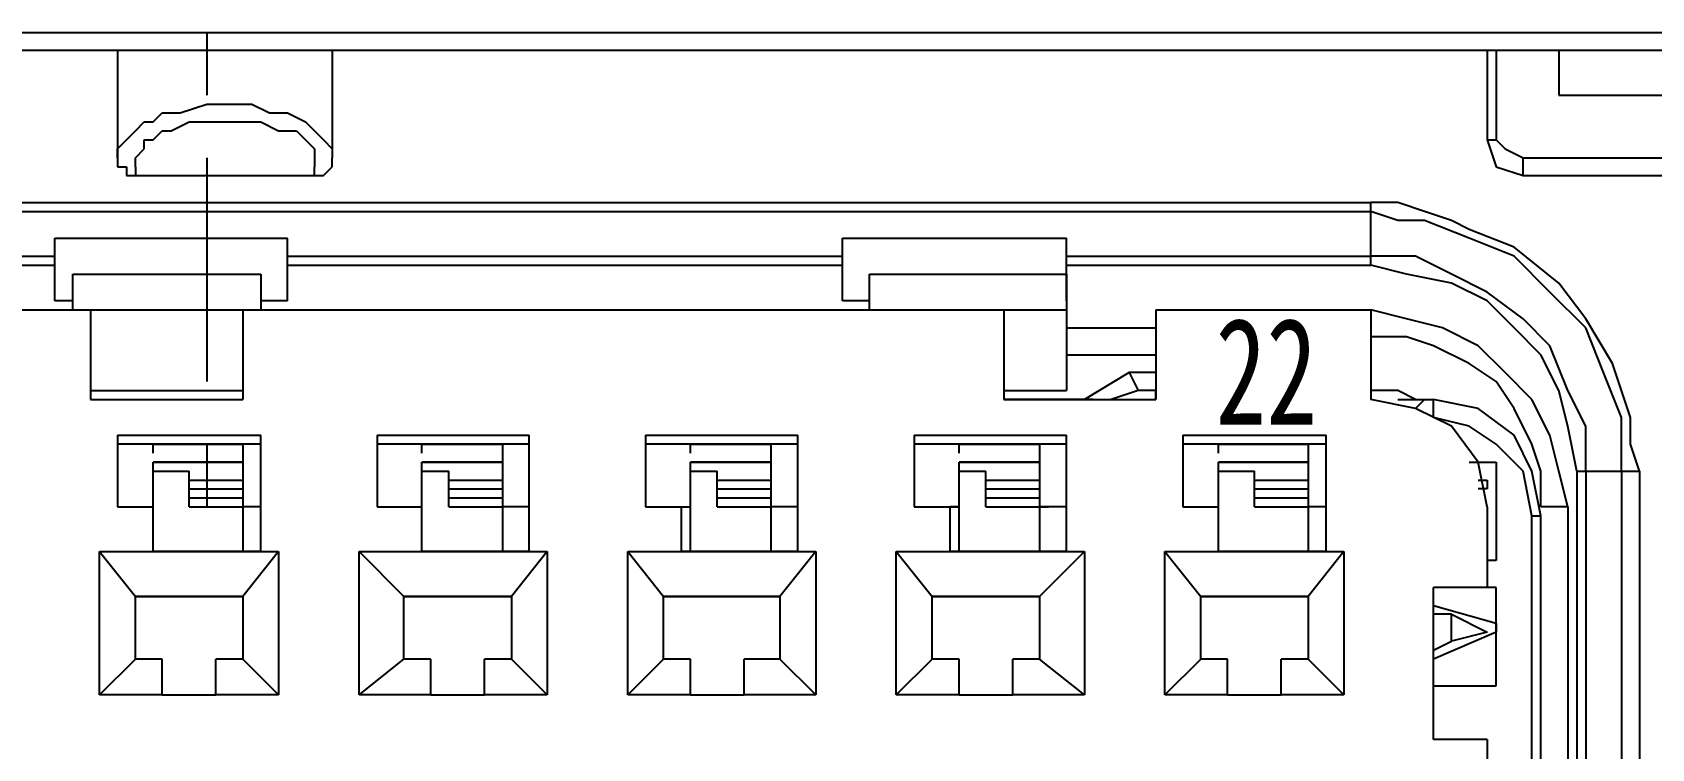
# Model space of a CAD drawing. Header units: inches. Extents: x 47316 to 59086, y 3141 to 11743.
# Drawn here: x 57680.42 to 57710.8, y 7317.56 to 7331 of the extents above; entities that cross this region are included whole.
import ezdxf

# ---------------------------------------------------------------- set-up
doc = ezdxf.new("R2010")
doc.units = ezdxf.units.IN
doc.header["$MEASUREMENT"] = 0
doc.styles.add('MtX_FangSong_GB2312', font='')
doc.styles.get("Standard").update_dxf_attribs({"font": ''})
doc.styles.get('MtX_FangSong_GB2312').set_extended_font_data('FangSong_GB2312')
doc.styles.get('Standard').set_extended_font_data('SimSun')
doc.linetypes.add('_VeSys_Busbar', pattern='A,0.0001,-0.125,["=",Standard,S=0.35,R=0,X=-0.15,Y=-0.175],-0.125', length=0.2501)

msp = doc.modelspace()

# ---------------------------------------------------------------- linework, layer by layer
at = {"color": 0, "linetype": 'Continuous', "lineweight": -3}
for p, q in [((57653.284, 7330.997), (57713.428, 7330.997)), ((57683.692, 7330.997), (57683.692, 7329.821)), ((57653.62, 7330.661), (57712.924, 7330.661)), ((57682.012, 7330.661), (57682.012, 7328.645)), ((57686.044, 7330.661), (57686.044, 7328.645)), ((57707.716, 7330.661), (57707.716, 7328.981)), ((57707.884, 7330.661), (57707.884, 7328.981)), ((57709.06, 7330.661), (57709.06, 7329.821)), ((57709.06, 7329.821), (57712.924, 7329.821)), ((57682.684, 7329.317), (57682.852, 7329.485)), ((57682.852, 7329.485), (57682.852, 7329.485)), ((57682.852, 7329.485), (57683.188, 7329.485)), ((57683.188, 7329.485), (57683.692, 7329.653)), ((57683.188, 7329.485), (57683.188, 7329.485)), ((57683.692, 7329.653), (57684.028, 7329.653)), ((57684.028, 7329.653), (57684.532, 7329.653)), ((57684.532, 7329.653), (57684.868, 7329.485)), ((57684.868, 7329.485), (57684.868, 7329.485)), ((57684.868, 7329.485), (57685.204, 7329.485)), ((57685.204, 7329.485), (57685.204, 7329.485)), ((57685.204, 7329.485), (57685.54, 7329.317)), ((57682.18, 7328.981), (57682.348, 7329.149)), ((57682.348, 7329.149), (57682.516, 7329.317)), ((57682.348, 7329.149), (57682.348, 7329.149)), ((57682.516, 7329.317), (57682.684, 7329.317)), ((57682.684, 7328.981), (57682.852, 7329.149)), ((57682.852, 7329.149), (57682.852, 7329.149)), ((57682.852, 7329.149), (57683.02, 7329.149)), ((57683.02, 7329.149), (57683.356, 7329.317)), ((57683.02, 7329.149), (57683.02, 7329.149)), ((57683.356, 7329.317), (57683.356, 7329.317)), ((57683.356, 7329.317), (57683.692, 7329.317)), ((57683.692, 7329.317), (57684.028, 7329.317)), ((57684.028, 7329.317), (57684.364, 7329.317)), ((57684.364, 7329.317), (57684.7, 7329.317)), ((57684.7, 7329.317), (57684.7, 7329.317)), ((57684.7, 7329.317), (57685.036, 7329.149)), ((57685.036, 7329.149), (57685.036, 7329.149)), ((57685.036, 7329.149), (57685.372, 7329.149)), ((57685.372, 7329.149), (57685.372, 7329.149)), ((57685.372, 7329.149), (57685.54, 7328.981)), ((57685.54, 7329.317), (57685.54, 7329.317)), ((57685.54, 7329.317), (57685.708, 7329.149)), ((57685.708, 7329.149), (57685.708, 7329.149)), ((57685.708, 7329.149), (57685.876, 7328.981)), ((57682.012, 7328.813), (57682.18, 7328.981)), ((57682.18, 7328.981), (57682.18, 7328.981)), ((57682.516, 7328.813), (57682.516, 7328.981)), ((57682.516, 7328.981), (57682.684, 7328.981)), ((57685.54, 7328.981), (57685.54, 7328.981)), ((57685.54, 7328.981), (57685.708, 7328.813)), ((57685.876, 7328.981), (57685.876, 7328.981)), ((57685.876, 7328.981), (57686.044, 7328.813)), ((57707.716, 7328.981), (57707.884, 7328.981)), ((57707.716, 7328.981), (57707.716, 7328.981)), ((57707.716, 7328.981), (57707.884, 7328.477)), ((57707.884, 7328.981), (57707.884, 7328.981)), ((57707.884, 7328.981), (57708.052, 7328.813)), ((57682.012, 7328.645), (57682.012, 7328.813)), ((57682.012, 7328.813), (57682.012, 7328.813)), ((57682.012, 7328.645), (57682.012, 7328.645)), ((57682.012, 7328.645), (57682.012, 7328.645)), ((57682.012, 7328.645), (57682.012, 7328.477)), ((57682.348, 7328.645), (57682.516, 7328.813)), ((57682.348, 7328.477), (57682.348, 7328.645)), ((57682.348, 7328.645), (57682.348, 7328.645)), ((57682.516, 7328.813), (57682.516, 7328.813)), ((57683.692, 7328.645), (57683.692, 7324.445)), ((57685.708, 7328.813), (57685.708, 7328.813)), ((57685.708, 7328.813), (57685.708, 7328.645)), ((57685.708, 7328.645), (57685.708, 7328.645)), ((57685.708, 7328.645), (57685.708, 7328.477)), ((57686.044, 7328.813), (57686.044, 7328.813)), ((57686.044, 7328.813), (57686.044, 7328.645)), ((57686.044, 7328.645), (57686.044, 7328.645)), ((57686.044, 7328.477), (57686.044, 7328.645)), ((57708.052, 7328.813), (57708.388, 7328.645)), ((57708.388, 7328.645), (57712.924, 7328.645)), ((57708.388, 7328.309), (57708.388, 7328.645)), ((57682.012, 7328.477), (57682.012, 7328.477)), ((57682.012, 7328.477), (57682.18, 7328.477)), ((57682.18, 7328.477), (57682.18, 7328.477)), ((57682.18, 7328.477), (57682.18, 7328.477)), ((57682.18, 7328.477), (57682.18, 7328.477)), ((57682.18, 7328.477), (57682.18, 7328.309)), ((57682.18, 7328.309), (57682.18, 7328.309)), ((57682.18, 7328.309), (57682.18, 7328.309)), ((57682.18, 7328.309), (57682.348, 7328.309)), ((57682.348, 7328.477), (57682.348, 7328.477)), ((57682.348, 7328.477), (57682.348, 7328.309)), ((57682.348, 7328.309), (57685.708, 7328.309)), ((57682.348, 7328.309), (57682.348, 7328.309)), ((57682.348, 7328.309), (57682.348, 7328.309)), ((57685.708, 7328.309), (57685.708, 7328.477)), ((57685.708, 7328.309), (57685.708, 7328.309)), ((57685.708, 7328.309), (57685.708, 7328.309)), ((57685.708, 7328.309), (57685.876, 7328.309)), ((57685.876, 7328.309), (57686.044, 7328.477)), ((57685.876, 7328.309), (57685.876, 7328.309)), ((57685.876, 7328.309), (57685.876, 7328.309)), ((57685.876, 7328.309), (57685.876, 7328.309)), ((57685.876, 7328.309), (57685.876, 7328.309)), ((57686.044, 7328.477), (57686.044, 7328.477)), ((57686.044, 7328.477), (57686.044, 7328.477)), ((57686.044, 7328.477), (57686.044, 7328.477)), ((57686.044, 7328.477), (57686.044, 7328.477)), ((57686.044, 7328.477), (57686.044, 7328.477)), ((57707.884, 7328.477), (57708.388, 7328.309)), ((57708.388, 7328.309), (57712.924, 7328.309)), ((57660.508, 7327.805), (57705.532, 7327.805)), ((57660.508, 7327.637), (57705.532, 7327.637)), ((57705.532, 7326.629), (57705.532, 7327.805)), ((57706.036, 7327.805), (57705.532, 7327.805)), ((57706.036, 7327.469), (57705.532, 7327.637)), ((57706.54, 7327.637), (57706.036, 7327.805)), ((57707.044, 7327.469), (57706.54, 7327.637)), ((57706.54, 7327.469), (57706.036, 7327.469)), ((57707.38, 7327.133), (57706.54, 7327.469)), ((57707.38, 7327.301), (57707.044, 7327.469)), ((57680.836, 7325.957), (57680.836, 7327.133)), ((57680.836, 7327.133), (57685.204, 7327.133)), ((57685.204, 7325.957), (57685.204, 7327.133)), ((57695.62, 7325.957), (57695.62, 7327.133)), ((57695.62, 7327.133), (57699.82, 7327.133)), ((57699.82, 7325.957), (57699.82, 7327.133)), ((57708.22, 7326.965), (57707.38, 7327.301)), ((57708.22, 7326.797), (57707.38, 7327.133)), ((57670.42, 7326.797), (57680.836, 7326.797)), ((57685.204, 7326.797), (57695.62, 7326.797)), ((57699.82, 7326.797), (57705.532, 7326.797)), ((57706.372, 7326.797), (57705.532, 7326.797)), ((57707.044, 7326.461), (57706.372, 7326.797)), ((57709.06, 7326.293), (57708.22, 7326.965)), ((57708.892, 7326.125), (57708.22, 7326.797)), ((57670.42, 7326.629), (57680.836, 7326.629)), ((57681.172, 7325.789), (57681.172, 7326.461)), ((57681.172, 7326.461), (57684.7, 7326.461)), ((57684.7, 7326.461), (57684.7, 7325.789)), ((57685.204, 7326.629), (57695.62, 7326.629)), ((57696.124, 7325.789), (57696.124, 7326.461)), ((57696.124, 7326.461), (57699.82, 7326.461)), ((57699.82, 7326.629), (57705.532, 7326.629)), ((57699.82, 7326.461), (57699.82, 7324.277)), ((57706.204, 7326.461), (57705.532, 7326.629)), ((57707.044, 7326.293), (57706.204, 7326.461)), ((57707.716, 7326.125), (57707.044, 7326.461)), ((57707.716, 7325.957), (57707.044, 7326.293)), ((57708.388, 7325.621), (57707.716, 7326.125)), ((57709.564, 7325.453), (57708.892, 7326.125)), ((57709.564, 7325.621), (57709.06, 7326.293)), ((57665.716, 7325.789), (57699.82, 7325.789)), ((57681.172, 7325.957), (57680.836, 7325.957)), ((57681.508, 7325.789), (57681.508, 7324.109)), ((57684.364, 7325.789), (57684.364, 7324.109)), ((57685.204, 7325.957), (57684.7, 7325.957)), ((57696.124, 7325.957), (57695.62, 7325.957)), ((57698.644, 7325.789), (57698.644, 7324.109)), ((57699.82, 7325.957), (57699.82, 7325.957)), ((57701.5, 7325.789), (57705.532, 7325.789)), ((57701.5, 7325.789), (57701.5, 7324.109)), ((57705.532, 7325.789), (57705.532, 7324.109)), ((57706.204, 7325.621), (57705.532, 7325.789)), ((57708.22, 7325.453), (57707.716, 7325.957)), ((57706.876, 7325.453), (57706.204, 7325.621)), ((57708.892, 7325.117), (57708.388, 7325.621)), ((57710.068, 7324.781), (57709.564, 7325.621)), ((57699.82, 7325.453), (57701.5, 7325.453)), ((57706.204, 7325.285), (57705.532, 7325.285)), ((57706.708, 7325.117), (57706.204, 7325.285)), ((57707.548, 7325.117), (57706.876, 7325.453)), ((57708.724, 7324.949), (57708.22, 7325.453)), ((57709.9, 7324.613), (57709.564, 7325.453)), ((57699.82, 7324.949), (57701.5, 7324.949)), ((57699.82, 7324.949), (57701.5, 7324.949)), ((57707.38, 7324.781), (57706.708, 7325.117)), ((57708.052, 7324.613), (57707.548, 7325.117)), ((57709.06, 7324.277), (57708.724, 7324.949)), ((57709.228, 7324.277), (57708.892, 7325.117)), ((57700.996, 7324.613), (57700.156, 7324.109)), ((57700.996, 7324.613), (57701.164, 7324.277)), ((57701.164, 7324.613), (57700.996, 7324.613)), ((57701.5, 7324.613), (57701.164, 7324.613)), ((57701.164, 7324.613), (57701.164, 7324.613)), ((57707.884, 7324.445), (57707.38, 7324.781)), ((57708.556, 7324.109), (57708.052, 7324.613)), ((57710.236, 7323.773), (57709.9, 7324.613)), ((57710.236, 7324.277), (57710.068, 7324.781)), ((57681.508, 7324.277), (57684.364, 7324.277)), ((57698.644, 7324.277), (57699.82, 7324.277)), ((57701.164, 7324.277), (57700.66, 7324.109)), ((57701.5, 7324.277), (57701.164, 7324.277)), ((57701.5, 7324.445), (57701.5, 7324.277)), ((57701.5, 7324.109), (57701.5, 7324.277)), ((57706.036, 7324.277), (57705.532, 7324.277)), ((57706.372, 7324.109), (57706.036, 7324.277)), ((57708.22, 7323.941), (57707.884, 7324.445)), ((57709.228, 7323.605), (57709.06, 7324.277)), ((57709.564, 7323.605), (57709.228, 7324.277)), ((57710.404, 7323.773), (57710.236, 7324.277)), ((57681.508, 7324.109), (57684.364, 7324.109)), ((57681.508, 7324.109), (57684.364, 7324.109)), ((57681.508, 7324.109), (57684.364, 7324.109)), ((57681.844, 7324.109), (57682.012, 7324.109)), ((57698.644, 7324.109), (57701.5, 7324.109)), ((57698.644, 7324.109), (57700.156, 7324.109)), ((57700.324, 7324.109), (57698.644, 7324.109)), ((57700.156, 7324.109), (57700.156, 7324.109)), ((57706.372, 7323.941), (57705.532, 7324.109)), ((57706.036, 7324.109), (57706.708, 7324.109)), ((57706.54, 7324.109), (57706.372, 7323.941)), ((57706.372, 7324.109), (57706.372, 7324.109)), ((57706.708, 7323.773), (57706.708, 7324.109)), ((57707.548, 7323.941), (57706.708, 7324.109)), ((57708.892, 7323.437), (57708.556, 7324.109)), ((57707.044, 7323.605), (57706.372, 7323.941)), ((57707.38, 7323.605), (57706.708, 7323.773)), ((57708.22, 7323.437), (57707.548, 7323.941)), ((57708.556, 7323.269), (57708.22, 7323.941)), ((57710.236, 7323.269), (57710.236, 7323.773)), ((57710.404, 7323.269), (57710.404, 7323.773)), ((57682.012, 7323.437), (57682.012, 7322.093)), ((57682.012, 7323.437), (57684.7, 7323.437)), ((57684.7, 7321.253), (57684.7, 7323.437)), ((57686.884, 7323.437), (57686.884, 7322.093)), ((57686.884, 7323.437), (57689.74, 7323.437)), ((57689.74, 7321.253), (57689.74, 7323.437)), ((57691.924, 7323.437), (57691.924, 7322.093)), ((57691.924, 7323.437), (57694.78, 7323.437)), ((57694.78, 7321.253), (57694.78, 7323.437)), ((57696.964, 7323.437), (57699.82, 7323.437)), ((57696.964, 7323.437), (57696.964, 7322.093)), ((57699.82, 7321.253), (57699.82, 7323.437)), ((57702.004, 7323.437), (57704.692, 7323.437)), ((57702.004, 7323.437), (57702.004, 7322.093)), ((57704.692, 7321.253), (57704.692, 7323.437)), ((57707.548, 7322.933), (57707.044, 7323.605)), ((57707.884, 7323.269), (57707.38, 7323.605)), ((57708.556, 7322.765), (57708.22, 7323.437)), ((57709.06, 7322.765), (57708.892, 7323.437)), ((57709.396, 7322.765), (57709.228, 7323.605)), ((57709.564, 7322.765), (57709.564, 7323.605)), ((57684.7, 7323.269), (57682.012, 7323.269)), ((57682.684, 7323.269), (57684.364, 7323.269)), ((57682.684, 7323.101), (57682.684, 7323.269)), ((57683.692, 7323.269), (57683.692, 7322.093)), ((57684.364, 7323.269), (57684.364, 7321.253)), ((57689.74, 7323.269), (57686.884, 7323.269)), ((57687.724, 7323.269), (57689.236, 7323.269)), ((57687.724, 7323.101), (57687.724, 7323.269)), ((57689.236, 7323.269), (57689.236, 7321.253)), ((57694.78, 7323.269), (57691.924, 7323.269)), ((57692.764, 7323.269), (57694.276, 7323.269)), ((57692.764, 7323.101), (57692.764, 7323.269)), ((57694.276, 7323.269), (57694.276, 7321.253)), ((57699.82, 7323.269), (57696.964, 7323.269)), ((57697.804, 7323.269), (57699.316, 7323.269)), ((57697.804, 7323.101), (57697.804, 7323.269)), ((57699.316, 7323.269), (57699.316, 7321.253)), ((57704.692, 7323.269), (57702.004, 7323.269)), ((57702.676, 7323.269), (57704.356, 7323.269)), ((57702.676, 7323.101), (57702.676, 7323.269)), ((57704.356, 7323.269), (57704.356, 7321.253)), ((57708.388, 7322.765), (57707.884, 7323.269)), ((57708.724, 7322.765), (57708.556, 7323.269)), ((57710.236, 7322.765), (57710.236, 7323.269)), ((57710.572, 7322.765), (57710.404, 7323.269)), ((57682.684, 7322.933), (57684.364, 7322.933)), ((57682.684, 7321.253), (57682.684, 7322.933)), ((57684.364, 7322.933), (57682.684, 7322.933)), ((57682.684, 7322.765), (57683.356, 7322.765)), ((57683.356, 7322.093), (57683.356, 7322.765)), ((57687.724, 7322.933), (57689.236, 7322.933)), ((57687.724, 7321.253), (57687.724, 7322.933)), ((57689.236, 7322.933), (57687.724, 7322.933)), ((57687.724, 7322.765), (57688.228, 7322.765)), ((57688.228, 7322.093), (57688.228, 7322.765)), ((57692.764, 7322.933), (57694.276, 7322.933)), ((57692.764, 7321.253), (57692.764, 7322.933)), ((57694.276, 7322.933), (57692.764, 7322.933)), ((57692.764, 7322.765), (57693.268, 7322.765)), ((57693.268, 7322.093), (57693.268, 7322.765)), ((57697.804, 7322.933), (57699.316, 7322.933)), ((57699.316, 7322.933), (57697.804, 7322.933)), ((57697.804, 7321.253), (57697.804, 7322.933)), ((57697.804, 7322.765), (57698.308, 7322.765)), ((57698.308, 7322.093), (57698.308, 7322.765)), ((57702.676, 7322.933), (57704.356, 7322.933)), ((57704.356, 7322.933), (57702.676, 7322.933)), ((57702.676, 7321.253), (57702.676, 7322.933)), ((57702.676, 7322.765), (57703.348, 7322.765)), ((57703.348, 7322.093), (57703.348, 7322.765)), ((57707.38, 7322.933), (57707.884, 7322.933)), ((57707.716, 7322.093), (57707.548, 7322.933)), ((57707.884, 7322.933), (57707.884, 7321.085)), ((57708.556, 7321.925), (57708.388, 7322.765)), ((57708.724, 7321.925), (57708.556, 7322.765)), ((57708.724, 7322.093), (57708.724, 7322.765)), ((57709.228, 7322.093), (57709.06, 7322.765)), ((57709.396, 7322.765), (57710.572, 7322.765)), ((57709.396, 7322.765), (57709.396, 7306.973)), ((57709.396, 7322.765), (57709.396, 7322.765)), ((57709.564, 7322.765), (57709.564, 7306.973)), ((57709.564, 7322.765), (57709.564, 7322.765)), ((57710.236, 7322.765), (57710.236, 7306.973)), ((57710.236, 7322.765), (57710.236, 7322.765)), ((57710.572, 7322.765), (57710.572, 7306.973)), ((57710.572, 7322.765), (57710.572, 7322.765)), ((57683.356, 7322.597), (57684.364, 7322.597)), ((57688.228, 7322.597), (57689.236, 7322.597)), ((57693.268, 7322.597), (57694.276, 7322.597)), ((57698.308, 7322.597), (57699.316, 7322.597)), ((57703.348, 7322.597), (57704.356, 7322.597)), ((57707.548, 7322.597), (57707.548, 7322.597)), ((57707.548, 7322.597), (57707.716, 7322.597)), ((57707.716, 7322.597), (57707.716, 7322.429)), ((57683.356, 7322.429), (57684.364, 7322.429)), ((57683.356, 7322.261), (57684.364, 7322.261)), ((57688.228, 7322.429), (57689.236, 7322.429)), ((57688.228, 7322.261), (57689.236, 7322.261)), ((57693.268, 7322.429), (57694.276, 7322.429)), ((57693.268, 7322.261), (57694.276, 7322.261)), ((57698.308, 7322.429), (57699.316, 7322.429)), ((57698.308, 7322.261), (57699.316, 7322.261)), ((57703.348, 7322.429), (57704.356, 7322.429)), ((57703.348, 7322.261), (57704.356, 7322.261)), ((57707.716, 7322.429), (57707.548, 7322.429)), ((57682.012, 7322.093), (57682.684, 7322.093)), ((57682.684, 7321.253), (57682.684, 7322.093)), ((57683.356, 7322.093), (57684.364, 7322.093)), ((57684.7, 7322.093), (57684.364, 7322.093)), ((57686.884, 7322.093), (57687.724, 7322.093)), ((57687.724, 7321.253), (57687.724, 7322.093)), ((57688.228, 7322.093), (57689.236, 7322.093)), ((57689.74, 7322.093), (57689.236, 7322.093)), ((57691.924, 7322.093), (57692.764, 7322.093)), ((57692.596, 7321.253), (57692.596, 7322.093)), ((57693.268, 7322.093), (57694.276, 7322.093)), ((57694.78, 7322.093), (57694.276, 7322.093)), ((57696.964, 7322.093), (57697.804, 7322.093)), ((57697.804, 7322.093), (57697.636, 7322.093)), ((57697.636, 7321.253), (57697.636, 7322.093)), ((57698.308, 7322.093), (57699.316, 7322.093)), ((57699.82, 7322.093), (57699.316, 7322.093)), ((57699.82, 7322.093), (57699.316, 7322.093)), ((57699.316, 7322.093), (57699.484, 7322.093)), ((57702.004, 7322.093), (57702.676, 7322.093)), ((57702.676, 7322.093), (57702.676, 7322.093)), ((57702.676, 7321.253), (57702.676, 7322.093)), ((57703.348, 7322.093), (57704.356, 7322.093)), ((57704.692, 7322.093), (57704.356, 7322.093)), ((57704.692, 7322.093), (57704.356, 7322.093)), ((57704.356, 7322.093), (57704.356, 7322.093)), ((57707.716, 7322.093), (57707.716, 7320.581)), ((57707.716, 7322.093), (57707.716, 7322.093)), ((57707.716, 7321.925), (57707.716, 7321.757)), ((57708.556, 7321.925), (57708.724, 7321.925)), ((57708.556, 7307.813), (57708.556, 7321.925)), ((57708.556, 7321.925), (57708.556, 7321.925)), ((57709.228, 7322.093), (57708.724, 7322.093)), ((57708.724, 7322.093), (57708.724, 7322.093)), ((57708.724, 7307.813), (57708.724, 7321.925)), ((57708.724, 7321.925), (57708.724, 7321.925)), ((57709.228, 7322.093), (57709.228, 7307.813)), ((57709.228, 7322.093), (57709.228, 7322.093)), ((57707.716, 7321.757), (57707.716, 7321.589)), ((57707.716, 7321.589), (57707.716, 7321.589)), ((57681.676, 7318.565), (57681.676, 7321.253)), ((57681.676, 7321.253), (57682.348, 7320.413)), ((57681.676, 7321.253), (57685.036, 7321.253)), ((57684.7, 7321.253), (57682.684, 7321.253)), ((57682.684, 7321.253), (57684.364, 7321.253)), ((57685.036, 7321.253), (57684.364, 7320.413)), ((57685.036, 7321.253), (57685.036, 7318.565)), ((57686.548, 7318.565), (57686.548, 7321.253)), ((57686.548, 7321.253), (57687.388, 7320.413)), ((57686.548, 7321.253), (57690.076, 7321.253)), ((57689.74, 7321.253), (57687.724, 7321.253)), ((57687.724, 7321.253), (57689.236, 7321.253)), ((57690.076, 7321.253), (57689.404, 7320.413)), ((57690.076, 7321.253), (57690.076, 7318.565)), ((57691.588, 7318.565), (57691.588, 7321.253)), ((57691.588, 7321.253), (57695.116, 7321.253)), ((57691.588, 7321.253), (57692.26, 7320.413)), ((57694.78, 7321.253), (57692.596, 7321.253)), ((57692.764, 7321.253), (57694.276, 7321.253)), ((57695.116, 7321.253), (57694.444, 7320.413)), ((57695.116, 7321.253), (57695.116, 7318.565)), ((57696.628, 7321.253), (57700.156, 7321.253)), ((57696.628, 7318.565), (57696.628, 7321.253)), ((57696.628, 7321.253), (57697.3, 7320.413)), ((57699.82, 7321.253), (57697.636, 7321.253)), ((57697.804, 7321.253), (57699.316, 7321.253)), ((57700.156, 7321.253), (57699.316, 7320.413)), ((57700.156, 7321.253), (57700.156, 7318.565)), ((57701.668, 7321.253), (57705.028, 7321.253)), ((57701.668, 7318.565), (57701.668, 7321.253)), ((57701.668, 7321.253), (57702.34, 7320.413)), ((57704.692, 7321.253), (57702.676, 7321.253)), ((57702.676, 7321.253), (57704.356, 7321.253)), ((57705.028, 7321.253), (57704.356, 7320.413)), ((57705.028, 7321.253), (57705.028, 7318.565)), ((57707.884, 7321.085), (57707.716, 7321.085)), ((57682.348, 7319.237), (57682.348, 7320.413)), ((57684.364, 7320.413), (57682.348, 7320.413)), ((57682.348, 7320.413), (57684.364, 7320.413)), ((57684.364, 7320.413), (57684.364, 7319.237)), ((57687.388, 7319.237), (57687.388, 7320.413)), ((57689.404, 7320.413), (57687.388, 7320.413)), ((57687.388, 7320.413), (57689.404, 7320.413)), ((57689.404, 7320.413), (57689.404, 7319.237)), ((57694.444, 7320.413), (57692.26, 7320.413)), ((57692.26, 7320.413), (57694.444, 7320.413)), ((57692.26, 7319.237), (57692.26, 7320.413)), ((57694.444, 7320.413), (57694.444, 7319.237)), ((57699.316, 7320.413), (57697.3, 7320.413)), ((57697.3, 7320.413), (57699.316, 7320.413)), ((57697.3, 7319.237), (57697.3, 7320.413)), ((57699.316, 7320.413), (57699.316, 7319.237)), ((57704.356, 7320.413), (57702.34, 7320.413)), ((57702.34, 7320.413), (57704.356, 7320.413)), ((57702.34, 7319.237), (57702.34, 7320.413)), ((57704.356, 7320.413), (57704.356, 7319.237)), ((57707.716, 7320.581), (57706.708, 7320.581)), ((57706.708, 7317.725), (57706.708, 7320.581)), ((57707.884, 7320.581), (57707.716, 7320.581)), ((57707.884, 7318.733), (57707.884, 7320.581)), ((57706.708, 7320.245), (57707.884, 7319.909)), ((57706.708, 7320.077), (57706.708, 7320.245)), ((57707.044, 7320.077), (57706.708, 7320.077)), ((57707.044, 7320.077), (57707.716, 7319.741)), ((57707.044, 7319.573), (57707.044, 7320.077)), ((57707.044, 7319.573), (57707.044, 7320.077)), ((57707.884, 7319.741), (57706.708, 7319.237)), ((57707.716, 7319.741), (57707.044, 7319.573)), ((57707.884, 7319.909), (57707.884, 7319.741)), ((57706.708, 7319.405), (57707.044, 7319.573)), ((57681.676, 7318.565), (57682.348, 7319.237)), ((57682.852, 7319.237), (57682.348, 7319.237)), ((57682.852, 7318.565), (57682.852, 7319.237)), ((57683.86, 7318.565), (57683.86, 7319.237)), ((57684.364, 7319.237), (57683.86, 7319.237)), ((57685.036, 7318.565), (57684.364, 7319.237)), ((57686.548, 7318.565), (57687.388, 7319.237)), ((57687.892, 7319.237), (57687.388, 7319.237)), ((57687.892, 7318.565), (57687.892, 7319.237)), ((57688.9, 7318.565), (57688.9, 7319.237)), ((57689.404, 7319.237), (57688.9, 7319.237)), ((57690.076, 7318.565), (57689.404, 7319.237)), ((57691.588, 7318.565), (57692.26, 7319.237)), ((57692.764, 7319.237), (57692.26, 7319.237)), ((57692.764, 7318.565), (57692.764, 7319.237)), ((57694.444, 7319.237), (57693.772, 7319.237)), ((57693.772, 7318.565), (57693.772, 7319.237)), ((57695.116, 7318.565), (57694.444, 7319.237)), ((57696.628, 7318.565), (57697.3, 7319.237)), ((57697.804, 7319.237), (57697.3, 7319.237)), ((57697.804, 7318.565), (57697.804, 7319.237)), ((57699.316, 7319.237), (57698.812, 7319.237)), ((57698.812, 7318.565), (57698.812, 7319.237)), ((57700.156, 7318.565), (57699.316, 7319.237)), ((57701.668, 7318.565), (57702.34, 7319.237)), ((57702.844, 7319.237), (57702.34, 7319.237)), ((57702.844, 7318.565), (57702.844, 7319.237)), ((57704.356, 7319.237), (57703.852, 7319.237)), ((57703.852, 7318.565), (57703.852, 7319.237)), ((57705.028, 7318.565), (57704.356, 7319.237)), ((57706.708, 7319.237), (57706.708, 7319.405)), ((57682.852, 7318.565), (57681.676, 7318.565)), ((57682.852, 7318.565), (57683.86, 7318.565)), ((57685.036, 7318.565), (57683.86, 7318.565)), ((57687.892, 7318.565), (57686.548, 7318.565)), ((57687.892, 7318.565), (57688.9, 7318.565)), ((57690.076, 7318.565), (57688.9, 7318.565)), ((57692.764, 7318.565), (57691.588, 7318.565)), ((57692.764, 7318.565), (57693.772, 7318.565)), ((57695.116, 7318.565), (57693.772, 7318.565)), ((57697.804, 7318.565), (57696.628, 7318.565)), ((57697.804, 7318.565), (57698.812, 7318.565)), ((57700.156, 7318.565), (57698.812, 7318.565)), ((57702.844, 7318.565), (57701.668, 7318.565)), ((57702.844, 7318.565), (57703.852, 7318.565)), ((57705.028, 7318.565), (57703.852, 7318.565)), ((57706.708, 7318.733), (57707.884, 7318.733)), ((57707.716, 7317.725), (57706.708, 7317.725)), ((57707.716, 7317.725), (57707.716, 7312.013))]:
    msp.add_line(p, q, dxfattribs=at)

# ---------------------------------------------------------------- texts
at = {"color": 0, "linetype": '_VeSys_Busbar', "lineweight": -3, "style": 'MtX_FangSong_GB2312', "width": 0.7}
msp.add_text('22', height=2, dxfattribs=at).set_placement((57702.619, 7323.639))

doc.saveas('drawing.dxf')
